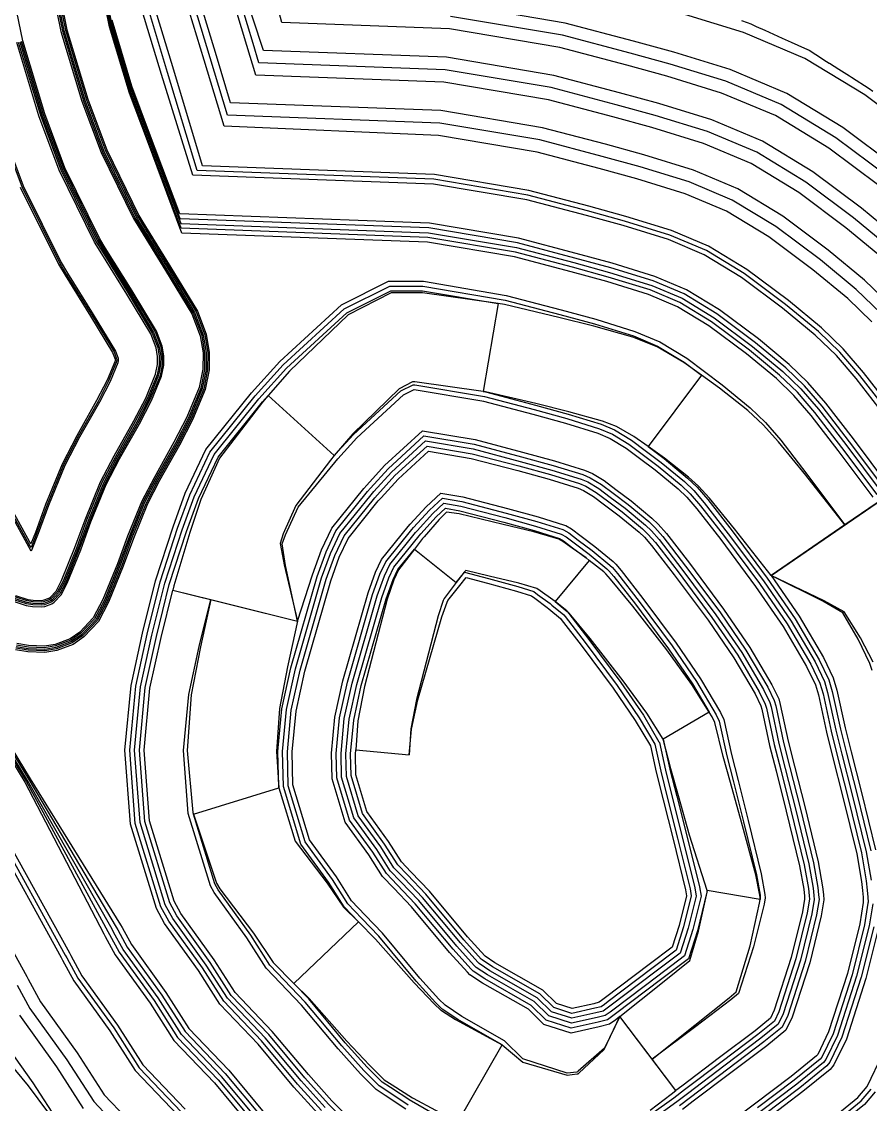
# Model space of a CAD drawing. Extents: x 310187 to 312228, y 6607198 to 6609795.
# Drawn here: x 311870.2 to 312108.1, y 6608383.7 to 6608687.3 of the extents above; entities that cross this region are included whole.
import ezdxf

# ---------------------------------------------------------------- set-up
doc = ezdxf.new("R2010")
doc.units = 0

msp = doc.modelspace()

# ---------------------------------------------------------------- linework, layer by layer
at = {"layer": 'CASTLEHILL', "color": 23}
for points in [[(312112.245, 6608556.292, 375), (312102.325, 6608569.537, 375), (312094.645, 6608579.461, 375), (312089.659, 6608585.24, 375), (312084.47, 6608590.225, 375), (312075.928, 6608597.303, 375), (312065.105, 6608605.382, 375), (312055.953, 6608610.964, 375), (312047.297, 6608614.606, 375), (312035.364, 6608618.283, 375), (312025.322, 6608621.052, 375), (312009.254, 6608625.276, 375), (311984.37, 6608629.488, 375), (311914.651, 6608632.077, 375), (311905.9, 6608655.491, 375), (311900.941, 6608668.759, 375), (311895.338, 6608687.3, 375), (311892.078, 6608703.364, 375)], [(311878.923, 6608702.308, 355), (311882.447, 6608684.944, 355), (311888.341, 6608665.441, 355), (311893.66, 6608651.211, 355), (311902.662, 6608632.794, 355), (311903.819, 6608630.888, 355), (311911.678, 6608618.199, 355), (311919.074, 6608605.961, 355), (311921.544, 6608599.541, 355), (311922.368, 6608594.561, 355), (311922.323, 6608589.734, 355), (311921.246, 6608584.319, 355), (311917.725, 6608575.849, 355), (311914.055, 6608568.738, 355), (311908.48, 6608558.82, 355), (311905.074, 6608552.322, 355), (311901.107, 6608542.583, 355), (311898.246, 6608534.779, 355), (311894.169, 6608524.676, 355), (311891.349, 6608519.359, 355), (311887.359, 6608515.133, 355), (311884.382, 6608513.086, 355), (311879.921, 6608511.428, 355), (311876.681, 6608510.848, 355), (311871.982, 6608511.027, 355), (311868.543, 6608511.617, 355)], [(311878.489, 6608702.245, 350), (311882.023, 6608684.837, 350), (311887.927, 6608665.301, 350), (311893.258, 6608651.038, 350), (311902.288, 6608632.567, 350), (311903.457, 6608630.641, 350), (311911.303, 6608617.973, 350), (311918.679, 6608605.768, 350), (311921.119, 6608599.425, 350), (311921.93, 6608594.527, 350), (311921.886, 6608589.779, 350), (311920.826, 6608584.447, 350), (311917.328, 6608576.034, 350), (311913.669, 6608568.946, 350), (311908.095, 6608559.028, 350), (311904.677, 6608552.506, 350), (311900.699, 6608542.741, 350), (311897.838, 6608534.937, 350), (311893.771, 6608524.861, 350), (311890.99, 6608519.616, 350), (311887.073, 6608515.467, 350), (311884.179, 6608513.477, 350), (311879.805, 6608511.852, 350), (311876.65, 6608511.287, 350), (311872.027, 6608511.463, 350), (311868.647, 6608512.043, 350)], [(311878.056, 6608702.183, 345), (311881.598, 6608684.73, 345), (311887.512, 6608665.161, 345), (311892.855, 6608650.865, 345), (311901.914, 6608632.34, 345), (311903.095, 6608630.395, 345), (311910.929, 6608617.747, 345), (311918.285, 6608605.574, 345), (311920.695, 6608599.31, 345), (311921.493, 6608594.493, 345), (311921.449, 6608589.824, 345), (311920.405, 6608584.575, 345), (311916.931, 6608576.219, 345), (311913.284, 6608569.153, 345), (311907.711, 6608559.237, 345), (311904.28, 6608552.691, 345), (311900.291, 6608542.899, 345), (311897.43, 6608535.094, 345), (311893.374, 6608525.046, 345), (311890.631, 6608519.874, 345), (311886.787, 6608515.801, 345), (311883.976, 6608513.869, 345), (311879.69, 6608512.275, 345), (311876.62, 6608511.726, 345), (311872.073, 6608511.899, 345), (311868.751, 6608512.469, 345)], [(312110.067, 6608554.73, 365), (312100.193, 6608567.913, 365), (312092.57, 6608577.765, 365), (312087.712, 6608583.395, 365), (312082.685, 6608588.225, 365), (312074.271, 6608595.197, 365), (312063.603, 6608603.16, 365), (312054.729, 6608608.572, 365), (312046.381, 6608612.084, 365), (312034.614, 6608615.711, 365), (312024.625, 6608618.465, 365), (312008.689, 6608622.654, 365), (311984.095, 6608626.817, 365), (311914.95, 6608629.385, 365), (311905.583, 6608654.442, 365), (311900.599, 6608667.775, 365), (311894.976, 6608686.383, 365), (311891.697, 6608702.536, 365)], [(311891.885, 6608702.948, 370), (311895.155, 6608686.84, 370), (311900.768, 6608668.265, 370), (311905.739, 6608654.965, 370), (311914.797, 6608630.731, 370), (311984.233, 6608628.152, 370), (312008.972, 6608623.965, 370), (312024.974, 6608619.758, 370), (312034.989, 6608616.997, 370), (312046.839, 6608613.345, 370), (312055.341, 6608609.768, 370), (312064.354, 6608604.271, 370), (312075.099, 6608596.25, 370), (312083.578, 6608589.225, 370), (312088.686, 6608584.318, 370), (312093.607, 6608578.613, 370), (312101.259, 6608568.725, 370), (312111.156, 6608555.511, 370)], [(312114.136, 6608623.465, 405), (312103.465, 6608632.306, 405), (312090.067, 6608642.308, 405), (312076.289, 6608650.71, 405), (312062.524, 6608656.501, 405), (312047.84, 6608661.027, 405), (312036.899, 6608664.044, 405), (312018.648, 6608668.842, 405), (311988.93, 6608673.872, 405), (311936.696, 6608675.812, 405), (311935.063, 6608681.214, 405), (311930.292, 6608697.001, 405)], [(312111.108, 6608605.57, 395), (312104.14, 6608612.265, 395), (312094.186, 6608620.512, 395), (312081.656, 6608629.866, 395), (312069.437, 6608637.317, 395), (312057.394, 6608642.384, 395), (312043.637, 6608646.624, 395), (312032.998, 6608649.557, 395), (312015.483, 6608654.162, 395), (311987.394, 6608658.916, 395), (311927.93, 6608661.125, 395), (311923.081, 6608677.169, 395), (311918.022, 6608693.909, 395)], [(312113.21, 6608577.823, 385), (312105.241, 6608588.121, 385), (312099.598, 6608594.661, 385), (312093.585, 6608600.438, 385), (312084.389, 6608608.058, 385), (312072.775, 6608616.728, 385), (312062.201, 6608623.176, 385), (312051.976, 6608627.478, 385), (312039.198, 6608631.416, 385), (312028.879, 6608634.261, 385), (312012.141, 6608638.662, 385), (311985.771, 6608643.125, 385), (311919.42, 6608645.589, 385), (311911.099, 6608673.124, 385), (311905.752, 6608690.817, 385)], [(312112.744, 6608644.101, 415), (312098.478, 6608654.75, 415), (312083.142, 6608664.103, 415), (312067.655, 6608670.619, 415), (312052.044, 6608675.43, 415), (312040.8, 6608678.53, 415), (312021.814, 6608683.522, 415), (311990.467, 6608688.827, 415)], [(311870.071, 6608681.825, 335), (311876.255, 6608661.361, 335), (311881.933, 6608646.169, 335), (311891.762, 6608626.18, 335), (311893.266, 6608623.701, 335), (311900.766, 6608611.605, 335), (311907.579, 6608600.331, 335), (311909.178, 6608596.176, 335), (311909.609, 6608593.572, 335), (311909.585, 6608591.049, 335), (311908.988, 6608588.046, 335), (311906.154, 6608581.23, 335), (311902.829, 6608574.787, 335), (311897.274, 6608564.904, 335), (311893.497, 6608557.698, 335), (311889.214, 6608547.184, 335), (311886.346, 6608539.361, 335), (311882.594, 6608530.063, 335), (311880.893, 6608526.857, 335), (311879.018, 6608524.871, 335), (311878.46, 6608524.487, 335), (311876.55, 6608523.777, 335), (311875.791, 6608523.641, 335), (311873.307, 6608523.736, 335), (311871.569, 6608524.034, 335), (311867.993, 6608525.173, 335)], [(311869.646, 6608681.718, 330), (311875.841, 6608661.221, 330), (311881.531, 6608645.996, 330), (311891.388, 6608625.953, 330), (311892.904, 6608623.455, 330), (311900.391, 6608611.379, 330), (311907.185, 6608600.138, 330), (311908.753, 6608596.06, 330), (311909.171, 6608593.538, 330), (311909.148, 6608591.094, 330), (311908.567, 6608588.174, 330), (311905.757, 6608581.414, 330), (311902.444, 6608574.995, 330), (311896.889, 6608565.112, 330), (311893.1, 6608557.883, 330), (311888.806, 6608547.342, 330), (311885.938, 6608539.518, 330), (311882.197, 6608530.248, 330), (311880.535, 6608527.114, 330), (311878.732, 6608525.205, 330), (311878.257, 6608524.878, 330), (311876.435, 6608524.201, 330), (311875.76, 6608524.08, 330), (311873.353, 6608524.172, 330), (311871.673, 6608524.46, 330), (311868.147, 6608525.583, 330)], [(311869.221, 6608681.611, 325), (311875.426, 6608661.081, 325), (311881.129, 6608645.823, 325), (311891.014, 6608625.726, 325), (311892.542, 6608623.208, 325), (311900.017, 6608611.152, 325), (311906.79, 6608599.944, 325), (311908.329, 6608595.945, 325), (311908.733, 6608593.504, 325), (311908.711, 6608591.139, 325), (311908.147, 6608588.302, 325), (311905.36, 6608581.599, 325), (311902.058, 6608575.202, 325), (311896.505, 6608565.321, 325), (311892.703, 6608558.067, 325), (311888.398, 6608547.5, 325), (311885.53, 6608539.675, 325), (311881.8, 6608530.433, 325), (311880.176, 6608527.371, 325), (311878.446, 6608525.539, 325), (311878.054, 6608525.269, 325), (311876.319, 6608524.625, 325), (311875.73, 6608524.519, 325), (311873.398, 6608524.608, 325), (311871.776, 6608524.886, 325), (311868.301, 6608525.993, 325)], [(311864.169, 6608657.281, 315), (311870.207, 6608641.126, 315), (311880.862, 6608619.566, 315), (311882.713, 6608616.515, 315), (311889.854, 6608605.01, 315), (311896.084, 6608594.701, 315), (311896.811, 6608592.811, 315), (311896.849, 6608592.583, 315), (311896.847, 6608592.363, 315), (311896.73, 6608591.774, 315), (311894.583, 6608586.61, 315), (311891.603, 6608580.836, 315), (311886.068, 6608570.988, 315), (311881.921, 6608563.075, 315), (311877.322, 6608551.785, 315), (311874.446, 6608543.942, 315), (311872.807, 6608539.882, 315), (311872.337, 6608540.737, 315), (311854.106, 6608573.902, 315)], [(311869.805, 6608640.953, 310), (311880.488, 6608619.339, 310), (311882.351, 6608616.268, 310), (311889.479, 6608604.784, 310), (311895.69, 6608594.508, 310), (311896.387, 6608592.695, 310), (311896.411, 6608592.549, 310), (311896.41, 6608592.408, 310), (311896.309, 6608591.901, 310), (311894.186, 6608586.794, 310), (311891.218, 6608581.044, 310), (311885.683, 6608571.196, 310), (311881.523, 6608563.259, 310), (311876.914, 6608551.943, 310), (311874.038, 6608544.1, 310), (311872.747, 6608540.9, 310), (311872.495, 6608541.359, 310), (311854.485, 6608574.12, 310)], [(311954.272, 6608381.915, 355), (311947.554, 6608389.375, 355), (311937.457, 6608401.475, 355), (311926.841, 6608412.596, 355), (311920.856, 6608421.969, 355), (311911.41, 6608435.09, 355), (311909.207, 6608439.119, 355), (311902.055, 6608462.468, 355), (311900.507, 6608483.048, 355), (311902.191, 6608500.982, 355), (311905.376, 6608515.539, 355), (311909.011, 6608530.185, 355), (311913.92, 6608545.247, 355), (311917.318, 6608554.592, 355), (311922.98, 6608566.62, 355), (311935.675, 6608582.412, 355), (311943.538, 6608591.076, 355), (311960.599, 6608606.78, 355), (311973.393, 6608613.177, 355), (311982.719, 6608613.176, 355), (312005.803, 6608609.269, 355), (312021.068, 6608605.255, 355), (312030.78, 6608602.578, 355), (312041.702, 6608599.212, 355), (312048.48, 6608596.36, 355), (312055.933, 6608591.815, 355), (312060.765, 6608588.208, 355), (312045.81, 6608568.174, 355), (312050.347, 6608564.787, 355), (312056.913, 6608559.348, 355), (312059.609, 6608556.757, 355), (312062.611, 6608553.278, 355), (312069.386, 6608544.523, 355), (312079.242, 6608531.287, 355), (312087.062, 6608519.883, 355), (312093.829, 6608508.379, 355), (312096.516, 6608502.792, 355), (312097.479, 6608499.508, 355), (312099.741, 6608488.944, 355), (312101.466, 6608482.194, 355), (312104.335, 6608470.82, 355), (312108.255, 6608454.805, 355)], [(311955.244, 6608382.838, 350), (311948.566, 6608390.252, 350), (311938.457, 6608402.368, 350), (311927.9, 6608413.426, 350), (311921.965, 6608422.722, 350), (311912.546, 6608435.805, 350), (311910.448, 6608439.642, 350), (311903.38, 6608462.717, 350), (311901.852, 6608483.036, 350), (311903.517, 6608500.776, 350), (311906.68, 6608515.235, 350), (311910.3, 6608529.816, 350), (311915.187, 6608544.811, 350), (311918.556, 6608554.076, 350), (311924.124, 6608565.905, 350), (311936.694, 6608581.542, 350), (311944.489, 6608590.131, 350), (311961.367, 6608605.666, 350), (311973.709, 6608611.837, 350), (311982.606, 6608611.836, 350), (312003.803, 6608608.249, 350), (311999.631, 6608583.599, 350), (312000.245, 6608583.495, 350), (312014.219, 6608579.821, 350), (312023.4, 6608577.29, 350), (312032.694, 6608574.426, 350), (312036.449, 6608572.846, 350), (312041.166, 6608569.969, 350), (312045.008, 6608567.101, 350), (312049.519, 6608563.734, 350), (312056.02, 6608558.347, 350), (312058.636, 6608555.834, 350), (312061.573, 6608552.43, 350), (312068.319, 6608543.713, 350), (312078.152, 6608530.508, 350), (312085.93, 6608519.163, 350), (312092.646, 6608507.748, 350), (312095.262, 6608502.31, 350), (312096.179, 6608499.179, 350), (312098.436, 6608488.638, 350), (312100.168, 6608481.865, 350), (312103.035, 6608470.497, 350), (312106.943, 6608454.529, 350), (312108.344, 6608446.57, 350)], [(311961.766, 6608378.217, 345), (311956.216, 6608383.761, 345), (311949.579, 6608391.13, 345), (311939.457, 6608403.261, 345), (311928.959, 6608414.257, 345), (311923.074, 6608423.474, 345), (311913.681, 6608436.52, 345), (311911.689, 6608440.165, 345), (311904.704, 6608462.967, 345), (311903.196, 6608483.023, 345), (311904.843, 6608500.569, 345), (311907.985, 6608514.93, 345), (311911.588, 6608529.446, 345), (311916.453, 6608544.374, 345), (311919.794, 6608553.561, 345), (311925.269, 6608565.19, 345), (311937.713, 6608580.671, 345), (311939.338, 6608582.461, 345), (311957.851, 6608565.66, 345), (311963.199, 6608571.553, 345), (311976.47, 6608583.769, 345), (311979.926, 6608585.497, 345), (311980.392, 6608585.497, 345), (311999.407, 6608582.278, 345), (311999.962, 6608582.184, 345), (312013.871, 6608578.528, 345), (312023.024, 6608576.004, 345), (312032.236, 6608573.165, 345), (312035.837, 6608571.65, 345), (312040.415, 6608568.858, 345), (312044.207, 6608566.027, 345), (312048.69, 6608562.681, 345), (312055.127, 6608557.347, 345), (312057.662, 6608554.911, 345), (312060.535, 6608551.582, 345), (312067.251, 6608542.903, 345), (312077.062, 6608529.728, 345), (312084.799, 6608518.444, 345), (312091.462, 6608507.116, 345), (312094.007, 6608501.828, 345), (312094.88, 6608498.849, 345), (312097.132, 6608488.332, 345), (312098.869, 6608481.535, 345), (312101.735, 6608470.174, 345), (312105.631, 6608454.254, 345), (312107.016, 6608446.389, 345), (312107.272, 6608443.743, 345), (312107.457, 6608441.835, 345), (312107.508, 6608440.402, 345), (312107.487, 6608440.094, 345), (312106.475, 6608434.05, 345), (312103.02, 6608420.042, 345), (312097.7, 6608403.493, 345), (312094.536, 6608396.958, 345), (312094.038, 6608396.37, 345), (312086.755, 6608390.427, 345), (312076.485, 6608382.666, 345)], [(311978.598, 6608383.484, 335), (311972.865, 6608387.276, 335), (311970.46, 6608388.867, 335), (311966.139, 6608393.183, 335), (311959.917, 6608400.093, 335), (311949.667, 6608412.376, 335), (311939.773, 6608422.74, 335), (311934.399, 6608431.157, 335), (311925.278, 6608443.825, 335), (311924.361, 6608445.503, 335), (311918.36, 6608465.094, 335), (311942.263, 6608472.417, 335), (311942.012, 6608482.664, 335), (311943.133, 6608494.606, 335), (311945.655, 6608506.136, 335), (311953.027, 6608531.769, 335), (311955.542, 6608538.684, 335), (311958.302, 6608544.547, 335), (311967.134, 6608555.535, 335), (311967.981, 6608556.467, 335), (311972.915, 6608561.904, 335), (311982.995, 6608571.182, 335), (311997.076, 6608568.799, 335), (312010.314, 6608565.318, 335), (312019.191, 6608562.871, 335), (312027.557, 6608560.293, 335), (312029.588, 6608559.438, 335), (312032.745, 6608557.513, 335), (312036.024, 6608555.065, 335), (312040.229, 6608551.926, 335), (312046.012, 6608547.134, 335), (312047.723, 6608545.491, 335), (312049.94, 6608542.921, 335), (312056.356, 6608534.631, 335), (312065.931, 6608521.773, 335), (312073.249, 6608511.1, 335), (312079.382, 6608500.672, 335), (312081.194, 6608496.906, 335), (312081.61, 6608495.489, 335), (312083.812, 6608485.204, 335), (312085.61, 6608478.168, 335), (312088.459, 6608466.875, 335), (312092.237, 6608451.439, 335), (312093.451, 6608444.541, 335), (312093.656, 6608442.424, 335), (312093.785, 6608441.095, 335), (312093.069, 6608436.821, 335), (312089.852, 6608423.777, 335), (312084.97, 6608408.592, 335), (312083.397, 6608405.343, 335), (312078.304, 6608401.186, 335), (312068.238, 6608393.58, 335), (312057.679, 6608385.601, 335), (312054.648, 6608383.311, 335)], [(311993.08, 6608376.763, 330), (311979.494, 6608384.533, 330), (311979.271, 6608384.645, 330), (311973.604, 6608388.393, 330), (311971.312, 6608389.91, 330), (311967.111, 6608394.106, 330), (311960.929, 6608400.97, 330), (311950.667, 6608413.269, 330), (311946.529, 6608417.603, 330), (311964.612, 6608434.866, 330), (311960.594, 6608439.075, 330), (311956.204, 6608445.951, 330), (311948.493, 6608456.662, 330), (311943.594, 6608472.824, 330), (311943.353, 6608482.617, 330), (311944.459, 6608494.4, 330), (311946.955, 6608505.807, 330), (311954.302, 6608531.354, 330), (311956.78, 6608538.168, 330), (311959.446, 6608543.832, 330), (311968.153, 6608554.664, 330), (311968.973, 6608555.567, 330), (311973.867, 6608560.959, 330), (311983.419, 6608569.751, 330), (311996.793, 6608567.488, 330), (312009.965, 6608564.025, 330), (312018.815, 6608561.585, 330), (312027.099, 6608559.032, 330), (312028.976, 6608558.242, 330), (312031.994, 6608556.402, 330), (312035.222, 6608553.992, 330), (312039.401, 6608550.873, 330), (312045.12, 6608546.134, 330), (312046.75, 6608544.568, 330), (312048.902, 6608542.073, 330), (312055.288, 6608533.821, 330), (312064.841, 6608520.993, 330), (312072.117, 6608510.38, 330), (312078.199, 6608500.041, 330), (312079.939, 6608496.424, 330), (312080.31, 6608495.16, 330), (312082.507, 6608484.898, 330), (312084.312, 6608477.839, 330), (312087.159, 6608466.552, 330), (312090.925, 6608451.163, 330), (312092.123, 6608444.36, 330), (312092.323, 6608442.294, 330), (312092.434, 6608441.142, 330), (312091.756, 6608437.093, 330), (312088.563, 6608424.143, 330), (312083.723, 6608409.091, 330), (312082.321, 6608406.193, 330), (312077.477, 6608402.24, 330), (312067.431, 6608394.649, 330), (312056.871, 6608386.67, 330), (312053.85, 6608384.387, 330), (312047.469, 6608379.745, 330)], [(311992.491, 6608378.643, 325), (312004.902, 6608400.345, 325), (311992.498, 6608407.476, 325), (311988.137, 6608410.361, 325), (311988.053, 6608410.417, 325), (311986.218, 6608412.25, 325), (311980.835, 6608418.227, 325), (311970.327, 6608430.82, 325), (311965.581, 6608435.791, 325), (311961.653, 6608439.906, 325), (311957.313, 6608446.704, 325), (311949.711, 6608457.264, 325), (311944.928, 6608473.039, 325), (311944.694, 6608482.571, 325), (311945.785, 6608494.193, 325), (311948.254, 6608505.478, 325), (311955.577, 6608530.939, 325), (311958.018, 6608537.653, 325), (311960.59, 6608543.117, 325), (311969.172, 6608553.793, 325), (311969.965, 6608554.666, 325), (311974.818, 6608560.014, 325), (311983.843, 6608568.321, 325), (311996.511, 6608566.177, 325), (312009.617, 6608562.731, 325), (312018.44, 6608560.299, 325), (312026.641, 6608557.771, 325), (312028.364, 6608557.046, 325), (312031.243, 6608555.291, 325), (312034.421, 6608552.918, 325), (312038.572, 6608549.819, 325), (312044.227, 6608545.134, 325), (312045.776, 6608543.645, 325), (312047.864, 6608541.225, 325), (312054.221, 6608533.011, 325), (312063.751, 6608520.214, 325), (312070.986, 6608509.661, 325), (312077.016, 6608499.41, 325), (312078.685, 6608495.942, 325), (312079.01, 6608494.831, 325), (312081.203, 6608484.592, 325), (312083.013, 6608477.509, 325), (312085.859, 6608466.228, 325), (312089.613, 6608450.888, 325), (312090.794, 6608444.179, 325), (312090.989, 6608442.165, 325), (312091.084, 6608441.189, 325), (312090.443, 6608437.364, 325), (312087.273, 6608424.509, 325), (312082.477, 6608409.591, 325), (312081.244, 6608407.044, 325), (312076.649, 6608403.294, 325), (312066.623, 6608395.718, 325), (312056.064, 6608387.739, 325), (312053.052, 6608385.463, 325), (312046.887, 6608380.978, 325)], [(311936.204, 6608379.535, 370), (311926.247, 6608391.467, 370), (311914.968, 6608403.282, 370), (311908.422, 6608413.534, 370), (311898.677, 6608427.069, 370), (311895.98, 6608432.005, 370), (311895.555, 6608432.772, 370), (311871.819, 6608474.54, 370), (311856.337, 6608499.93, 370)], [(311856.707, 6608500.163, 365), (311872.192, 6608474.768, 365), (311896.727, 6608433.421, 365), (311897.154, 6608432.65, 365), (311899.813, 6608427.785, 365), (311909.531, 6608414.286, 365), (311916.027, 6608404.112, 365), (311927.247, 6608392.36, 365), (311937.216, 6608380.412, 365)], [(311855.967, 6608499.697, 375), (311871.445, 6608474.313, 375), (311894.383, 6608432.124, 375), (311894.806, 6608431.359, 375), (311897.541, 6608426.354, 375), (311907.313, 6608412.781, 375), (311913.909, 6608402.451, 375), (311925.247, 6608390.575, 375), (311935.191, 6608378.657, 375)], [(311862.966, 6608460.653, 385), (311882.413, 6608425.502, 385), (311882.819, 6608424.768, 385), (311885.944, 6608419.049, 385), (311895.989, 6608405.098, 385), (311903.095, 6608393.968, 385), (311915.036, 6608381.459, 385)], [(312108.82, 6608439.939, 350), (312107.788, 6608433.778, 350), (312104.31, 6608419.676, 350), (312098.947, 6608402.994, 350), (312095.668, 6608396.222, 350), (312094.98, 6608395.41, 350), (312087.583, 6608389.373, 350), (312077.293, 6608381.597, 350)], [(312109.101, 6608433.507, 355), (312105.6, 6608419.31, 355), (312100.194, 6608402.495, 355), (312096.8, 6608395.485, 355), (312095.923, 6608394.449, 355), (312088.411, 6608388.319, 355), (312078.101, 6608380.528, 355)], [(311868.938, 6608417.135, 395), (311872.515, 6608410.59, 395), (311882.875, 6608396.201, 395), (311890.386, 6608384.438, 395), (311903.903, 6608370.077, 395)], [(312096.862, 6608377.559, 365), (312105.546, 6608384.646, 365), (312108.358, 6608387.964, 365)], [(312109.489, 6608387.228, 370), (312106.489, 6608383.686, 370), (312097.689, 6608376.505, 370)]]:
    msp.add_polyline3d(points, dxfattribs=at)
at = {"layer": 'CASTLEHILL', "color": 3}
for points in [[(311867.838, 6608524.763, 340), (311871.465, 6608523.608, 340), (311873.262, 6608523.3, 340), (311875.821, 6608523.202, 340), (311876.666, 6608523.353, 340), (311878.663, 6608524.096, 340), (311879.305, 6608524.537, 340), (311881.252, 6608526.6, 340), (311882.991, 6608529.879, 340), (311886.755, 6608539.204, 340), (311889.622, 6608547.026, 340), (311893.895, 6608557.514, 340), (311897.658, 6608564.695, 340), (311903.214, 6608574.58, 340), (311906.551, 6608581.045, 340), (311909.409, 6608587.919, 340), (311910.022, 6608591.004, 340), (311910.046, 6608593.606, 340), (311909.602, 6608596.291, 340), (311907.973, 6608600.524, 340), (311901.14, 6608611.831, 340), (311893.628, 6608623.948, 340), (311892.136, 6608626.407, 340), (311882.336, 6608646.342, 340), (311876.67, 6608661.501, 340), (311870.495, 6608681.932, 340), (311866.716, 6608700.552, 340)], [(311879.357, 6608702.37, 360), (311882.872, 6608685.051, 360), (311888.756, 6608665.581, 360), (311894.062, 6608651.384, 360), (311903.036, 6608633.021, 360), (311904.181, 6608631.135, 360), (311912.052, 6608618.425, 360), (311919.468, 6608606.154, 360), (311921.968, 6608599.656, 360), (311922.806, 6608594.595, 360), (311922.76, 6608589.689, 360), (311921.667, 6608584.191, 360), (311918.122, 6608575.665, 360), (311914.44, 6608568.531, 360), (311908.864, 6608558.611, 360), (311905.472, 6608552.137, 360), (311901.515, 6608542.425, 360), (311898.654, 6608534.622, 360), (311894.566, 6608524.491, 360), (311891.708, 6608519.102, 360), (311887.645, 6608514.799, 360), (311884.585, 6608512.695, 360), (311880.036, 6608511.004, 360), (311876.711, 6608510.409, 360), (311871.936, 6608510.591, 360), (311868.439, 6608511.191, 360)], [(312116.469, 6608626.079, 410), (312105.63, 6608635.059, 410), (312092.03, 6608645.211, 410), (312077.889, 6608653.836, 410), (312063.722, 6608659.796, 410), (312048.821, 6608664.388, 410), (312037.809, 6608667.424, 410), (312019.387, 6608672.268, 410), (311989.289, 6608677.362, 410), (311938.041, 6608679.265, 410), (311932.058, 6608697.446, 410)], [(312113.651, 6608607.982, 400), (312106.473, 6608614.879, 400), (312096.352, 6608623.264, 400), (312083.619, 6608632.769, 400), (312071.036, 6608640.443, 400), (312058.591, 6608645.679, 400), (312044.618, 6608649.986, 400), (312033.908, 6608652.938, 400), (312016.222, 6608657.588, 400), (311987.752, 6608662.406, 400), (311928.782, 6608664.597, 400), (311924.806, 6608677.752, 400), (311919.788, 6608694.354, 400)], [(312114.276, 6608578.635, 390), (312106.278, 6608588.97, 390), (312100.572, 6608595.584, 390), (312094.478, 6608601.439, 390), (312085.217, 6608609.111, 390), (312073.526, 6608617.839, 390), (312062.813, 6608624.372, 390), (312052.434, 6608628.739, 390), (312039.573, 6608632.703, 390), (312029.227, 6608635.555, 390), (312012.423, 6608639.973, 390), (311985.908, 6608644.46, 390), (311920.932, 6608646.874, 390), (311912.824, 6608673.706, 390), (311907.519, 6608691.262, 390)], [(312114.909, 6608646.853, 420), (312100.441, 6608657.654, 420), (312084.741, 6608667.228, 420), (312068.853, 6608673.913, 420), (312053.025, 6608678.791, 420), (312041.71, 6608681.911, 420), (312022.553, 6608686.947, 420), (311990.826, 6608692.317, 420)], [(312113.334, 6608557.073, 380), (312103.391, 6608570.348, 380), (312095.683, 6608580.309, 380), (312090.633, 6608586.163, 380), (312085.363, 6608591.226, 380), (312076.756, 6608598.357, 380), (312065.856, 6608606.493, 380), (312056.565, 6608612.16, 380), (312047.755, 6608615.866, 380), (312035.74, 6608619.57, 380), (312025.67, 6608622.346, 380), (312009.537, 6608626.587, 380), (311984.507, 6608630.824, 380), (311914.509, 6608633.423, 380), (311906.063, 6608656.019, 380), (311901.116, 6608669.254, 380), (311895.523, 6608687.762, 380)], [(311864.584, 6608657.421, 320), (311870.609, 6608641.299, 320), (311881.236, 6608619.793, 320), (311883.075, 6608616.762, 320), (311890.228, 6608605.237, 320), (311896.478, 6608594.894, 320), (311897.236, 6608592.926, 320), (311897.287, 6608592.617, 320), (311897.284, 6608592.318, 320), (311897.15, 6608591.646, 320), (311894.98, 6608586.425, 320), (311891.988, 6608580.628, 320), (311886.452, 6608570.779, 320), (311882.318, 6608562.89, 320), (311877.73, 6608551.627, 320), (311874.855, 6608543.785, 320), (311872.869, 6608538.863, 320), (311871.762, 6608540.877, 320), (311853.726, 6608573.684, 320)], [(311953.3, 6608380.992, 360), (311946.541, 6608388.497, 360), (311936.457, 6608400.582, 360), (311925.782, 6608411.765, 360), (311919.747, 6608421.217, 360), (311910.274, 6608434.374, 360), (311907.966, 6608438.596, 360), (311900.73, 6608462.218, 360), (311899.163, 6608483.061, 360), (311900.864, 6608501.189, 360), (311904.071, 6608515.844, 360), (311907.722, 6608530.554, 360), (311912.653, 6608545.684, 360), (311916.08, 6608555.107, 360), (311921.836, 6608567.335, 360), (311934.656, 6608583.283, 360), (311942.586, 6608592.021, 360), (311959.83, 6608607.893, 360), (311973.077, 6608614.516, 360), (311982.831, 6608614.516, 360), (312006.085, 6608610.58, 360), (312021.417, 6608606.549, 360), (312031.156, 6608603.864, 360), (312042.16, 6608600.472, 360), (312049.092, 6608597.556, 360), (312056.685, 6608592.926, 360), (312066.638, 6608585.495, 360), (312074.463, 6608579.012, 360), (312078.747, 6608574.897, 360), (312083.012, 6608569.953, 360), (312090.375, 6608560.438, 360), (312100.966, 6608546.182, 360), (312080.347, 6608532.044, 360), (312088.193, 6608520.602, 360), (312095.012, 6608509.01, 360), (312097.771, 6608503.274, 360), (312098.778, 6608499.837, 360), (312101.045, 6608489.251, 360), (312102.765, 6608482.524, 360), (312105.636, 6608471.143, 360), (312109.567, 6608455.081, 360)], [(311977.925, 6608382.322, 340), (311972.126, 6608386.158, 340), (311969.609, 6608387.824, 340), (311965.167, 6608392.26, 340), (311958.904, 6608399.215, 340), (311948.667, 6608411.483, 340), (311938.714, 6608421.91, 340), (311933.29, 6608430.405, 340), (311924.142, 6608443.11, 340), (311923.12, 6608444.98, 340), (311916.906, 6608465.265, 340), (311915.579, 6608482.909, 340), (311917.059, 6608498.667, 340), (311920.003, 6608512.125, 340), (311923.262, 6608525.255, 340), (311947.526, 6608519.232, 340), (311951.76, 6608532.205, 340), (311954.303, 6608539.199, 340), (311957.158, 6608545.262, 340), (311966.115, 6608556.405, 340), (311966.989, 6608557.367, 340), (311971.964, 6608562.849, 340), (311982.571, 6608572.613, 340), (311997.348, 6608570.111, 340), (311997.359, 6608570.11, 340), (312010.662, 6608566.612, 340), (312019.566, 6608564.157, 340), (312028.015, 6608561.553, 340), (312030.2, 6608560.634, 340), (312033.496, 6608558.624, 340), (312036.825, 6608556.139, 340), (312041.058, 6608552.979, 340), (312046.905, 6608548.134, 340), (312048.697, 6608546.413, 340), (312050.977, 6608543.77, 340), (312057.423, 6608535.441, 340), (312067.021, 6608522.552, 340), (312074.38, 6608511.819, 340), (312080.566, 6608501.303, 340), (312082.449, 6608497.388, 340), (312082.909, 6608495.818, 340), (312085.116, 6608485.511, 340), (312086.909, 6608478.498, 340), (312089.759, 6608467.198, 340), (312093.549, 6608451.715, 340), (312094.78, 6608444.722, 340), (312094.99, 6608442.553, 340), (312095.136, 6608441.048, 340), (312094.382, 6608436.55, 340), (312091.142, 6608423.412, 340), (312086.217, 6608408.093, 340), (312084.474, 6608404.492, 340), (312079.132, 6608400.133, 340), (312069.046, 6608392.511, 340), (312058.487, 6608384.532, 340), (312055.446, 6608382.235, 340)], [(311855.597, 6608499.465, 380), (311871.072, 6608474.085, 380), (311893.21, 6608431.475, 380), (311893.632, 6608430.714, 380), (311896.405, 6608425.639, 380), (311906.204, 6608412.029, 380), (311912.85, 6608401.62, 380), (311924.247, 6608389.682, 380), (311934.179, 6608377.779, 380)], [(311861.794, 6608460.004, 390), (311881.24, 6608424.853, 390), (311881.645, 6608424.122, 390), (311884.809, 6608418.334, 390), (311894.88, 6608404.346, 390), (311902.036, 6608393.137, 390), (311914.036, 6608380.567, 390)], [(312110.414, 6608433.235, 360), (312106.889, 6608418.944, 360), (312101.44, 6608401.995, 360), (312097.932, 6608394.748, 360), (312096.865, 6608393.489, 360), (312089.238, 6608387.265, 360), (312078.908, 6608379.46, 360)], [(311869.547, 6608408.721, 400), (311879.977, 6608394.235, 400), (311887.43, 6608382.561, 400)]]:
    msp.add_polyline3d(points, dxfattribs=at)
at = {"layer": 'CASTLEHILL', "color": 4}
for points in [[(311877.622, 6608702.121, 340), (311881.173, 6608684.623, 340), (311887.097, 6608665.021, 340), (311892.453, 6608650.692, 340), (311901.54, 6608632.113, 340), (311902.732, 6608630.148, 340), (311910.554, 6608617.52, 340), (311917.891, 6608605.381, 340), (311920.271, 6608599.194, 340), (311921.055, 6608594.459, 340), (311921.012, 6608589.87, 340), (311919.985, 6608584.703, 340), (311916.534, 6608576.403, 340), (311912.899, 6608569.361, 340), (311907.326, 6608559.446, 340), (311903.883, 6608552.875, 340), (311899.883, 6608543.057, 340), (311897.021, 6608535.251, 340), (311892.977, 6608525.231, 340), (311890.273, 6608520.131, 340), (311886.501, 6608516.135, 340), (311883.773, 6608514.26, 340), (311879.574, 6608512.699, 340), (311876.589, 6608512.165, 340), (311872.118, 6608512.335, 340), (311868.854, 6608512.895, 340)], [(312108.977, 6608553.95, 360), (312099.127, 6608567.102, 360), (312091.532, 6608576.917, 360), (312086.739, 6608582.472, 360), (312081.792, 6608587.225, 360), (312073.442, 6608594.143, 360), (312062.852, 6608602.049, 360), (312054.117, 6608607.376, 360), (312045.923, 6608610.823, 360), (312034.238, 6608614.425, 360), (312024.277, 6608617.171, 360), (312008.406, 6608621.343, 360), (311983.958, 6608625.481, 360), (311915.106, 6608628.039, 360), (311905.448, 6608653.878, 360), (311900.452, 6608667.245, 360), (311894.819, 6608685.885, 360), (311891.531, 6608702.083, 360)], [(312110.578, 6608641.348, 410), (312096.515, 6608651.846, 410), (312081.543, 6608660.977, 410), (312066.458, 6608667.324, 410), (312051.063, 6608672.069, 410), (312039.89, 6608675.149, 410), (312021.075, 6608680.096, 410), (311990.108, 6608685.337, 410), (311943.123, 6608687.082, 410), (311939.824, 6608699.403, 410)], [(312111.803, 6608620.851, 400), (312101.3, 6608629.554, 400), (312088.104, 6608639.404, 400), (312074.69, 6608647.585, 400), (312061.327, 6608653.207, 400), (312046.859, 6608657.666, 400), (312035.989, 6608660.663, 400), (312017.91, 6608665.416, 400), (311988.572, 6608670.382, 400), (311935.843, 6608672.34, 400), (311933.337, 6608680.632, 400), (311928.525, 6608696.556, 400)], [(312108.564, 6608603.159, 390), (312101.807, 6608609.651, 390), (312092.021, 6608617.759, 390), (312079.693, 6608626.962, 390), (312067.838, 6608634.192, 390), (312056.196, 6608639.09, 390), (312042.655, 6608643.263, 390), (312032.088, 6608646.177, 390), (312014.744, 6608650.736, 390), (311987.035, 6608655.426, 390), (311926.958, 6608658.053, 390), (311921.356, 6608676.587, 390), (311916.255, 6608693.464, 390)], [(312112.144, 6608577.012, 380), (312104.203, 6608587.273, 380), (312098.625, 6608593.738, 380), (312092.692, 6608599.438, 380), (312083.56, 6608607.005, 380), (312072.024, 6608615.617, 380), (312061.589, 6608621.98, 380), (312051.518, 6608626.217, 380), (312038.822, 6608630.13, 380), (312028.531, 6608632.967, 380), (312011.858, 6608637.351, 380), (311985.634, 6608641.789, 380), (311918.2, 6608644.294, 380), (311909.374, 6608672.542, 380), (311903.985, 6608690.372, 380)], [(312207.568, 6608359.489, 420), (312216.67, 6608387.8, 420), (312222.177, 6608410.128, 420), (312224.902, 6608426.4, 420), (312225.711, 6608438.589, 420), (312225.318, 6608449.635, 420), (312224.087, 6608462.339, 420), (312221.234, 6608478.546, 420), (312216.296, 6608498.724, 420), (312211.387, 6608518.07, 420), (312208.225, 6608532.276, 420), (312204.004, 6608545.518, 420), (312195.721, 6608562.735, 420), (312184.488, 6608581.832, 420), (312172.423, 6608599.428, 420), (312161.226, 6608614.379, 420), (312151.982, 6608626.325, 420), (312143.444, 6608636.221, 420), (312133.794, 6608645.492, 420), (312121.713, 6608655.502, 420), (312106.609, 6608666.777, 420), (312089.766, 6608677.048, 420), (312072.615, 6608684.264, 420), (312056.108, 6608689.352, 420)], [(311868.455, 6608526.403, 320), (311871.88, 6608525.312, 320), (311873.444, 6608525.044, 320), (311875.699, 6608524.958, 320), (311876.204, 6608525.048, 320), (311877.85, 6608525.66, 320), (311878.16, 6608525.873, 320), (311879.817, 6608527.629, 320), (311881.402, 6608530.618, 320), (311885.121, 6608539.832, 320), (311887.99, 6608547.658, 320), (311892.306, 6608558.252, 320), (311896.12, 6608565.53, 320), (311901.673, 6608575.41, 320), (311904.963, 6608581.783, 320), (311907.726, 6608588.43, 320), (311908.274, 6608591.184, 320), (311908.295, 6608593.47, 320), (311907.905, 6608595.829, 320), (311906.396, 6608599.751, 320), (311899.643, 6608610.926, 320), (311892.18, 6608622.962, 320), (311890.64, 6608625.499, 320), (311880.726, 6608645.65, 320), (311875.011, 6608660.941, 320), (311868.797, 6608681.504, 320)], [(311962.617, 6608379.26, 340), (311957.187, 6608384.683, 340), (311950.591, 6608392.008, 340), (311940.457, 6608404.153, 340), (311930.018, 6608415.088, 340), (311924.183, 6608424.227, 340), (311914.817, 6608437.236, 340), (311912.931, 6608440.687, 340), (311906.029, 6608463.216, 340), (311904.541, 6608483.011, 340), (311906.169, 6608500.363, 340), (311909.29, 6608514.626, 340), (311912.586, 6608527.905, 340), (311947.526, 6608519.232, 340), (311944.156, 6608534.826, 340), (311943.197, 6608540.845, 340), (311944.137, 6608543.43, 340), (311947.763, 6608551.133, 340), (311958.843, 6608564.76, 340), (311964.15, 6608570.608, 340), (311977.239, 6608582.655, 340), (311980.242, 6608584.157, 340), (311980.279, 6608584.157, 340), (311999.184, 6608580.957, 340), (311999.68, 6608580.873, 340), (312013.522, 6608577.234, 340), (312022.649, 6608574.718, 340), (312031.777, 6608571.904, 340), (312035.225, 6608570.454, 340), (312039.663, 6608567.747, 340), (312043.406, 6608564.954, 340), (312047.861, 6608561.627, 340), (312054.234, 6608556.347, 340), (312056.689, 6608553.989, 340), (312059.497, 6608550.733, 340), (312066.184, 6608542.093, 340), (312075.972, 6608528.949, 340), (312083.668, 6608517.725, 340), (312090.279, 6608506.485, 340), (312092.752, 6608501.346, 340), (312093.58, 6608498.52, 340), (312095.827, 6608488.025, 340), (312097.571, 6608481.205, 340), (312100.435, 6608469.851, 340), (312104.32, 6608453.978, 340), (312105.687, 6608446.208, 340), (312105.939, 6608443.614, 340), (312106.119, 6608441.746, 340), (312106.167, 6608440.423, 340), (312106.155, 6608440.25, 340), (312105.162, 6608434.321, 340), (312101.731, 6608420.408, 340), (312096.453, 6608403.993, 340), (312093.405, 6608397.695, 340), (312093.095, 6608397.33, 340), (312085.928, 6608391.48, 340), (312075.678, 6608383.735, 340), (312065.118, 6608375.756, 340)], [(312108.645, 6608505.38, 360), (312108.018, 6608507.348, 360), (312104.725, 6608514.192, 360), (312100.394, 6608521.556, 360), (312094.813, 6608524.811, 360), (312080.347, 6608532.044, 360), (312110.039, 6608552.402, 360)], [(311857.078, 6608500.396, 360), (311872.566, 6608474.996, 360), (311897.899, 6608434.07, 360), (311898.328, 6608433.296, 360), (311900.949, 6608428.5, 360), (311910.641, 6608415.039, 360), (311917.086, 6608404.943, 360), (311928.247, 6608393.253, 360), (311938.229, 6608381.29, 360)], [(311864.139, 6608461.301, 380), (311883.585, 6608426.15, 380), (311883.993, 6608425.413, 380), (311887.08, 6608419.765, 380), (311897.098, 6608405.851, 380), (311904.154, 6608394.798, 380), (311916.036, 6608382.352, 380)], [(311852.169, 6608454.679, 390), (311871.615, 6608419.528, 390), (311872.006, 6608418.822, 390), (311875.483, 6608412.46, 390), (311885.773, 6608398.168, 390), (311893.341, 6608386.315, 390), (311905.826, 6608373.237, 390)], [(311862.765, 6608404.449, 400), (311873.354, 6608389.742, 400), (311880.678, 6608378.271, 400), (311887.057, 6608368.178, 400), (311865.925, 6608354.82, 400)], [(312096.034, 6608378.613, 360), (312104.604, 6608385.606, 360), (312107.226, 6608388.701, 360), (312111.677, 6608397.896, 360)]]:
    msp.add_polyline3d(points, dxfattribs=at)
at = {"layer": 'CASTLEHILL', "color": 7}
msp.add_polyline3d([(312071.994, 6608687.688, 424.412), (312073.657, 6608687.133, 424.353), (312074.65, 6608686.688, 424.318), (312076.162, 6608686.011, 424.264), (312078.59, 6608684.923, 424.177), (312083.454, 6608682.743, 424), (312085.922, 6608681.632, 423.906), (312089.707, 6608679.926, 423.756), (312090.952, 6608679.366, 423.707), (312092.893, 6608678.116, 423.628), (312095.866, 6608676.199, 423.5), (312096.597, 6608675.735, 423.479), (312096.706, 6608675.667, 423.476), (312099.301, 6608674.024, 423.402), (312100.053, 6608673.552, 423.386), (312102.272, 6608672.148, 423.325), (312102.882, 6608671.763, 423.308), (312104.195, 6608670.941, 423.283), (312106.545, 6608669.457, 423.221), (312107.864, 6608668.634, 423.197), (312108.845, 6608667.886, 423.18)], dxfattribs=at)
at = {"layer": 'CASTLEHILL', "color": 2}
for points in [[(312110.039, 6608552.402, 360), (312100.966, 6608546.182, 360), (312090.021, 6608560.17, 358.343), (312082.438, 6608569.484, 357.233), (312078.118, 6608574.301, 356.77), (312073.819, 6608578.291, 356.392), (312065.899, 6608584.555, 355.537), (312060.765, 6608588.208, 355), (312055.86, 6608591.707, 354.515), (312048.352, 6608596.108, 353.948), (312041.567, 6608598.841, 353.528), (312030.596, 6608601.948, 352.55), (312020.831, 6608604.375, 351.596), (312005.529, 6608607.997, 350.15), (312003.803, 6608608.249, 350), (311982.563, 6608611.317, 348.064), (311973.836, 6608611.299, 347.991), (311961.739, 6608605.126, 347.576), (311945.296, 6608589.33, 345.761), (311939.338, 6608582.461, 345), (311937.747, 6608580.642, 344.833), (311925.675, 6608564.936, 343.225), (311920.448, 6608553.289, 342.36), (311917.329, 6608544.072, 341.543), (311912.848, 6608529.085, 340.111), (311912.586, 6608527.905, 340), (311923.262, 6608525.255, 340), (311920.347, 6608512.044, 338.682), (311917.723, 6608498.563, 337.496), (311916.577, 6608482.899, 336.289), (311918.222, 6608465.513, 335.033), (311918.36, 6608465.094, 335), (311924.805, 6608445.69, 333.21), (311925.726, 6608444.107, 333.027), (311935.164, 6608431.676, 331.551), (311940.676, 6608423.449, 330.734), (311946.529, 6608417.603, 330), (311950.787, 6608413.376, 329.4), (311961.375, 6608401.357, 327.798), (311967.696, 6608394.662, 326.991), (311971.869, 6608390.593, 326.725), (311974.091, 6608389.128, 326.71), (311979.784, 6608385.531, 326.186), (311979.98, 6608385.439, 326.164), (311992.491, 6608378.643, 325)], [(312108.915, 6608507.705, 363.594), (312105.394, 6608514.548, 362.824), (312100.83, 6608521.851, 361.963), (312095.181, 6608524.947, 361.39), (312080.347, 6608532.044, 360), (312070.1, 6608545.064, 358.343), (312063.074, 6608553.657, 357.233), (312059.954, 6608557.083, 356.77), (312057.161, 6608559.626, 356.392), (312050.436, 6608564.9, 355.537), (312045.81, 6608568.174, 355), (312041.844, 6608570.973, 354.515), (312036.932, 6608573.79, 353.948), (312033.017, 6608575.315, 353.528), (312023.591, 6608577.946, 352.55), (312014.33, 6608580.234, 351.596), (312000.254, 6608583.534, 350.15), (311999.631, 6608583.599, 350), (311980.461, 6608586.318, 348.064), (311979.737, 6608586.298, 347.991), (311976.075, 6608584.343, 347.576), (311963.054, 6608571.697, 345.761), (311957.851, 6608565.66, 345), (311956.763, 6608564.395, 344.833), (311947.025, 6608551.594, 343.225), (311943.553, 6608543.673, 342.36), (311942.665, 6608541.012, 342.079), (311943.782, 6608535.039, 341.543), (311947.526, 6608519.232, 340), (311944.695, 6608506.36, 338.682), (311942.471, 6608494.709, 337.496), (311941.665, 6608482.667, 336.289), (311942.263, 6608472.417, 335), (311946.921, 6608457.458, 333.027), (311955.86, 6608445.718, 331.551), (311960.439, 6608438.953, 330.734), (311964.612, 6608434.866, 330), (311969.447, 6608430.034, 329.4), (311980.268, 6608417.736, 327.798), (311985.831, 6608411.882, 326.991), (311987.759, 6608410.057, 326.725), (311987.884, 6608409.979, 326.71), (311991.807, 6608407.474, 326.164), (312004.902, 6608400.345, 325), (312010.677, 6608395.479, 323.621), (312023.169, 6608391.822, 322.319), (312025.943, 6608392.211, 322.039), (312026.247, 6608392.287, 322.008), (312026.368, 6608392.399, 321.993), (312033.524, 6608399.079, 321.129), (312037.902, 6608408.283, 320), (312049.893, 6608417.859, 318.466), (312057.57, 6608424.036, 317.042), (312059.971, 6608432.254, 316.185), (312062.355, 6608443.171, 315.068), (312062.418, 6608443.656, 315), (312057.488, 6608459.179, 312.935), (312054.381, 6608470.238, 311.786), (312052.241, 6608477.792, 311.028), (312050.04, 6608486.063, 310), (312045.443, 6608493.419, 309.133), (312038.891, 6608502.446, 308.017), (312029.566, 6608514.293, 306.509), (312023.696, 6608521.471, 305.582), (312023.088, 6608522.139, 305.492), (312019.737, 6608524.7, 305), (312019.164, 6608525.15, 304.927), (312015.58, 6608527.679, 304.489), (312014.641, 6608528.406, 304.112), (312009.546, 6608529.828, 303.583), (312001.305, 6608531.864, 302.734), (311994.774, 6608533.395, 302.063), (311994.645, 6608533.363, 300.395), (311994.116, 6608532.748, 300.314), (311993.984, 6608532.595, 300.294), (311992.014, 6608530.018, 300), (311988.643, 6608525.586, 299.443), (311988.391, 6608525.012, 299.38), (311986.964, 6608520.733, 298.929), (311980.881, 6608497.227, 296.501), (311979.306, 6608488.973, 295.661), (311978.803, 6608481.724, 295)], [(312046.375, 6608382.064, 320.6), (312052.279, 6608386.505, 320.16), (312053.577, 6608387.539, 320), (312046.945, 6608396.316, 320), (312058.936, 6608405.891, 318.466), (312068.572, 6608413.577, 317.261), (312070.492, 6608415.22, 317.042), (312074.411, 6608428.158, 316.185), (312077.055, 6608440.132, 315.068), (312077.212, 6608441.179, 315), (312077.281, 6608441.668, 314.951), (312077.199, 6608442.327, 314.884), (312076.064, 6608448.04, 314.409), (312072.046, 6608462.796, 312.935), (312068.92, 6608473.93, 311.786), (312066.847, 6608481.221, 311.028), (312064.582, 6608490.734, 310.199), (312063.786, 6608492.352, 310.138), (312062.969, 6608493.668, 310), (312058.108, 6608501.472, 309.133), (312051.097, 6608511.17, 308.017), (312041.513, 6608523.363, 306.509), (312035.314, 6608530.967, 305.582), (312033.986, 6608532.47, 305.492), (312033.407, 6608533.01, 305.446), (312029.307, 6608536.251, 305), (312028.442, 6608536.943, 304.927), (312024.553, 6608539.699, 304.489), (312021.957, 6608541.554, 304.24), (312020.851, 6608542.188, 304.112), (312013.75, 6608544.229, 303.583), (312005.205, 6608546.348, 302.734), (311992.864, 6608549.263, 301.542), (311989.344, 6608549.762, 301.187), (311987.22, 6608547.699, 300.891), (311983.009, 6608542.829, 300.314), (311982.575, 6608542.343, 300.294), (311980.323, 6608539.416, 300), (311975.833, 6608533.592, 299.443), (311974.528, 6608530.781, 299.38), (311972.691, 6608525.374, 298.929), (311966.331, 6608500.907, 296.501), (311964.457, 6608491.285, 295.661), (311963.869, 6608483.126, 295)], [(311860.333, 6608402.917, 404.097), (311872.04, 6608388.85, 402.267), (311880.097, 6608377.902, 400.983)]]:
    msp.add_polyline3d(points, dxfattribs=at)
at = {"layer": 'CASTLEHILL', "color": 4}
for points in [[(311950.928, 6608457.866, 320), (311946.263, 6608473.253, 320), (311946.036, 6608482.525, 320), (311947.112, 6608493.986, 320), (311949.554, 6608505.15, 320), (311956.851, 6608530.525, 320), (311959.256, 6608537.138, 320), (311961.734, 6608542.402, 320), (311970.191, 6608552.923, 320), (311970.957, 6608553.766, 320), (311975.77, 6608559.07, 320), (311984.267, 6608566.89, 320), (311996.228, 6608564.866, 320), (312009.269, 6608561.437, 320), (312018.065, 6608559.012, 320), (312026.182, 6608556.51, 320), (312027.753, 6608555.85, 320), (312030.492, 6608554.179, 320), (312033.62, 6608551.844, 320), (312037.743, 6608548.766, 320), (312043.334, 6608544.133, 320), (312044.803, 6608542.723, 320), (312046.827, 6608540.377, 320), (312053.154, 6608532.2, 320), (312062.66, 6608519.435, 320), (312069.855, 6608508.942, 320), (312075.833, 6608498.779, 320), (312077.43, 6608495.46, 320), (312077.711, 6608494.502, 320), (312079.898, 6608484.286, 320), (312081.715, 6608477.179, 320), (312084.559, 6608465.905, 320), (312088.302, 6608450.612, 320), (312089.466, 6608443.998, 320), (312089.656, 6608442.036, 320), (312089.733, 6608441.235, 320), (312089.13, 6608437.636, 320), (312085.983, 6608424.875, 320), (312081.23, 6608410.09, 320), (312080.167, 6608407.894, 320), (312075.821, 6608404.348, 320), (312065.815, 6608396.787, 320), (312055.256, 6608388.808, 320), (312053.577, 6608387.539, 320), (312037.902, 6608408.283, 320), (312033.57, 6608399.443, 320), (312026.246, 6608392.964, 320), (312026.053, 6608392.795, 320), (312025.853, 6608392.751, 320), (312023.158, 6608392.446, 320), (312010.719, 6608396.448, 320), (312005.567, 6608401.508, 320), (311993.62, 6608408.341, 320), (311988.904, 6608411.46, 320), (311987.189, 6608413.173, 320), (311981.847, 6608419.105, 320), (311971.327, 6608431.712, 320), (311966.55, 6608436.716, 320), (311962.712, 6608440.736, 320), (311958.422, 6608447.456, 320)], [(311967.012, 6608465.817, 295), (311963.898, 6608476.089, 295), (311963.755, 6608481.913, 295), (311963.869, 6608483.126, 295), (311978.803, 6608481.724, 295), (311979.481, 6608488.946, 295), (311981.271, 6608497.128, 295), (311987.966, 6608520.407, 295), (311989.476, 6608524.56, 295), (311989.66, 6608524.951, 295), (311993.058, 6608529.178, 295), (311994.857, 6608531.416, 295), (312000.766, 6608529.863, 295), (312008.902, 6608527.62, 295), (312013.172, 6608526.304, 295), (312014.059, 6608525.641, 295), (312017.519, 6608523.059, 295), (312018.028, 6608522.637, 295), (312021.246, 6608519.971, 295), (312021.5, 6608519.676, 295), (312027.109, 6608512.428, 295), (312036.053, 6608500.417, 295), (312042.246, 6608491.386, 295), (312046.479, 6608484.189, 295), (312048.059, 6608476.81, 295), (312050.022, 6608469.131, 295), (312052.825, 6608458.02, 295), (312056.284, 6608443.884, 295), (312056.579, 6608442.208, 295), (312054.507, 6608433.805, 295), (312052.563, 6608427.757, 295), (312046.102, 6608422.875, 295), (312033.864, 6608413.628, 295), (312032.777, 6608412.807, 295), (312032.093, 6608412.309, 295), (312030.581, 6608411.917, 295), (312024.556, 6608410.589, 295), (312020.13, 6608412.013, 295), (312016.337, 6608415.738, 295), (312002.905, 6608423.419, 295), (312000.153, 6608425.239, 295), (312000.028, 6608425.364, 295), (311995.222, 6608430.701, 295), (311984.537, 6608443.506, 295), (311979.352, 6608448.937, 295), (311976.703, 6608451.712, 295), (311973.074, 6608457.396, 295)]]:
    msp.add_polyline3d(points, close=True, dxfattribs=at)
at = {"layer": 'CASTLEHILL', "color": 3}
msp.add_polyline3d([(311960.924, 6608462.808, 320), (311957.223, 6608475.016, 320), (311957.048, 6608482.144, 320), (311958.001, 6608492.291, 320), (311960.224, 6608502.451, 320), (311967.318, 6608527.121, 320), (311969.422, 6608532.907, 320), (311971.129, 6608536.531, 320), (311978.558, 6608545.774, 320), (311979.103, 6608546.374, 320), (311983.583, 6608551.311, 320), (311987.748, 6608555.145, 320), (311993.907, 6608554.102, 320), (312006.408, 6608550.816, 320), (312014.982, 6608548.452, 320), (312022.42, 6608546.159, 320), (312022.728, 6608546.03, 320), (312024.324, 6608545.056, 320), (312027.039, 6608543.03, 320), (312030.94, 6608540.118, 320), (312036.005, 6608535.921, 320), (312036.811, 6608535.147, 320), (312038.307, 6608533.413, 320), (312044.393, 6608525.549, 320), (312053.71, 6608513.037, 320), (312060.567, 6608503.036, 320), (312066.119, 6608493.597, 320), (312067.085, 6608491.59, 320), (312069.187, 6608481.771, 320), (312071.053, 6608474.472, 320), (312073.883, 6608463.253, 320), (312077.531, 6608448.349, 320), (312078.558, 6608442.512, 320), (312078.645, 6608441.62, 320), (312078.35, 6608439.864, 320), (312075.395, 6608427.879, 320), (312071.175, 6608414.754, 320), (312069.026, 6608413, 320), (312059.184, 6608405.563, 320), (312046.945, 6608396.316, 320), (312037.902, 6608408.283, 320), (312036.767, 6608407.425, 320), (312035.004, 6608406.143, 320), (312032.142, 6608405.402, 320), (312024.229, 6608403.657, 320), (312016.568, 6608406.122, 320), (312012.261, 6608410.352, 320), (311999.391, 6608417.712, 320), (311995.895, 6608420.024, 320), (311995.169, 6608420.75, 320), (311990.16, 6608426.312, 320), (311979.537, 6608439.042, 320), (311974.507, 6608444.312, 320), (311971.408, 6608447.558, 320), (311967.529, 6608453.634, 320)], close=True, dxfattribs=at)
at = {"layer": 'CASTLEHILL', "color": 23}
for points in [[(311962.142, 6608463.41, 315), (311958.558, 6608475.231, 315), (311958.39, 6608482.098, 315), (311959.327, 6608492.084, 315), (311961.523, 6608502.123, 315), (311968.593, 6608526.707, 315), (311970.66, 6608532.391, 315), (311972.273, 6608535.816, 315), (311979.578, 6608544.903, 315), (311980.095, 6608545.473, 315), (311984.535, 6608550.366, 315), (311988.172, 6608553.714, 315), (311993.624, 6608552.791, 315), (312006.06, 6608549.522, 315), (312014.607, 6608547.166, 315), (312021.962, 6608544.899, 315), (312022.116, 6608544.834, 315), (312023.573, 6608543.945, 315), (312026.238, 6608541.956, 315), (312030.111, 6608539.065, 315), (312035.112, 6608534.921, 315), (312035.837, 6608534.224, 315), (312037.269, 6608532.565, 315), (312043.325, 6608524.739, 315), (312052.619, 6608512.258, 315), (312059.436, 6608502.316, 315), (312064.936, 6608492.966, 315), (312065.808, 6608491.154, 315), (312067.883, 6608481.465, 315), (312069.755, 6608474.142, 315), (312072.583, 6608462.929, 315), (312076.219, 6608448.073, 315), (312077.23, 6608442.331, 315), (312077.294, 6608441.667, 315), (312077.212, 6608441.179, 315), (312062.418, 6608443.656, 315), (312062.338, 6608443.175, 315), (312059.666, 6608432.341, 315), (312057.146, 6608424.503, 315), (312049.333, 6608418.6, 315), (312037.094, 6608409.352, 315), (312035.969, 6608408.502, 315), (312034.422, 6608407.376, 315), (312031.83, 6608406.705, 315), (312024.294, 6608405.043, 315), (312017.281, 6608407.3, 315), (312013.076, 6608411.429, 315), (312000.093, 6608418.853, 315), (311996.747, 6608421.067, 315), (311996.141, 6608421.673, 315), (311991.172, 6608427.19, 315), (311980.537, 6608439.935, 315), (311975.476, 6608445.237, 315), (311972.467, 6608448.389, 315), (311968.638, 6608454.386, 315)], [(311963.359, 6608464.012, 310), (311959.893, 6608475.445, 310), (311959.731, 6608482.052, 310), (311960.653, 6608491.878, 310), (311962.823, 6608501.794, 310), (311969.868, 6608526.292, 310), (311971.899, 6608531.876, 310), (311973.417, 6608535.101, 310), (311980.597, 6608544.033, 310), (311981.087, 6608544.573, 310), (311985.487, 6608549.421, 310), (311988.596, 6608552.283, 310), (311993.342, 6608551.48, 310), (312005.711, 6608548.228, 310), (312014.231, 6608545.879, 310), (312021.504, 6608543.638, 310), (312022.822, 6608542.834, 310), (312025.436, 6608540.882, 310), (312029.282, 6608538.011, 310), (312034.22, 6608533.921, 310), (312034.864, 6608533.302, 310), (312036.231, 6608531.717, 310), (312042.258, 6608523.929, 310), (312051.529, 6608511.479, 310), (312058.305, 6608501.597, 310), (312062.969, 6608493.668, 310), (312050.04, 6608486.063, 310), (312051.973, 6608477.729, 310), (312053.917, 6608470.121, 310), (312056.725, 6608458.989, 310), (312060.22, 6608444.711, 310), (312060.685, 6608442.069, 310), (312058.376, 6608432.707, 310), (312056, 6608425.317, 310), (312048.525, 6608419.669, 310), (312036.287, 6608410.421, 310), (312035.171, 6608409.578, 310), (312033.84, 6608408.609, 310), (312031.518, 6608408.008, 310), (312024.359, 6608406.43, 310), (312017.993, 6608408.478, 310), (312013.891, 6608412.506, 310), (312000.796, 6608419.995, 310), (311997.598, 6608422.11, 310), (311997.113, 6608422.595, 310), (311992.185, 6608428.067, 310), (311981.537, 6608440.828, 310), (311976.445, 6608446.162, 310), (311973.526, 6608449.22, 310), (311969.747, 6608455.139, 310)], [(311964.577, 6608464.614, 305), (311961.228, 6608475.66, 305), (311961.072, 6608482.005, 305), (311961.98, 6608491.671, 305), (311964.122, 6608501.465, 305), (311971.143, 6608525.877, 305), (311973.137, 6608531.361, 305), (311974.561, 6608534.386, 305), (311981.616, 6608543.162, 305), (311982.079, 6608543.673, 305), (311986.438, 6608548.476, 305), (311989.021, 6608550.853, 305), (311993.059, 6608550.169, 305), (312005.363, 6608546.934, 305), (312013.856, 6608544.593, 305), (312020.949, 6608542.407, 305), (312022.071, 6608541.723, 305), (312024.635, 6608539.809, 305), (312028.454, 6608536.958, 305), (312029.307, 6608536.251, 305), (312019.737, 6608524.7, 305), (312023.128, 6608521.891, 305), (312023.575, 6608521.373, 305), (312029.243, 6608514.048, 305), (312038.233, 6608501.976, 305), (312044.508, 6608492.824, 305), (312048.885, 6608485.383, 305), (312049.008, 6608485.174, 305), (312050.668, 6608477.423, 305), (312052.619, 6608469.791, 305), (312055.425, 6608458.666, 305), (312058.908, 6608444.435, 305), (312059.316, 6608442.115, 305), (312057.086, 6608433.073, 305), (312054.854, 6608426.13, 305), (312047.718, 6608420.738, 305), (312035.479, 6608411.49, 305), (312034.373, 6608410.654, 305), (312033.258, 6608409.842, 305), (312031.205, 6608409.311, 305), (312024.425, 6608407.816, 305), (312018.706, 6608409.656, 305), (312014.707, 6608413.583, 305), (312001.499, 6608421.136, 305), (311998.45, 6608423.153, 305), (311998.084, 6608423.518, 305), (311993.197, 6608428.945, 305), (311982.537, 6608441.72, 305), (311977.414, 6608447.087, 305), (311974.585, 6608450.05, 305), (311970.856, 6608455.891, 305)], [(311965.794, 6608465.216, 300), (311962.563, 6608475.875, 300), (311962.414, 6608481.959, 300), (311963.306, 6608491.465, 300), (311965.422, 6608501.137, 300), (311972.418, 6608525.463, 300), (311974.375, 6608530.845, 300), (311975.705, 6608533.671, 300), (311980.323, 6608539.416, 300), (311992.014, 6608530.018, 300), (311994.044, 6608532.543, 300), (311994.179, 6608532.692, 300), (311994.39, 6608532.924, 300), (312001.114, 6608531.156, 300), (312009.277, 6608528.906, 300), (312013.788, 6608527.516, 300), (312014.861, 6608526.715, 300), (312018.348, 6608524.112, 300), (312018.883, 6608523.669, 300), (312022.187, 6608520.931, 300), (312022.538, 6608520.524, 300), (312028.176, 6608513.238, 300), (312037.143, 6608501.197, 300), (312043.377, 6608492.105, 300), (312047.73, 6608484.704, 300), (312047.744, 6608484.681, 300), (312049.364, 6608477.117, 300), (312051.32, 6608469.461, 300), (312054.125, 6608458.343, 300), (312057.596, 6608444.16, 300), (312057.948, 6608442.161, 300), (312055.797, 6608433.439, 300), (312053.709, 6608426.944, 300), (312046.91, 6608421.806, 300), (312034.671, 6608412.559, 300), (312033.575, 6608411.73, 300), (312032.675, 6608411.076, 300), (312030.893, 6608410.614, 300), (312024.49, 6608409.202, 300), (312019.418, 6608410.834, 300), (312015.522, 6608414.66, 300), (312002.202, 6608422.278, 300), (311999.301, 6608424.196, 300), (311999.056, 6608424.441, 300), (311994.21, 6608429.823, 300), (311983.537, 6608442.613, 300), (311978.383, 6608448.012, 300), (311975.644, 6608450.881, 300), (311971.965, 6608456.644, 300)]]:
    msp.add_polyline3d(points, close=True, dxfattribs=at)

doc.saveas('drawing.dxf')
